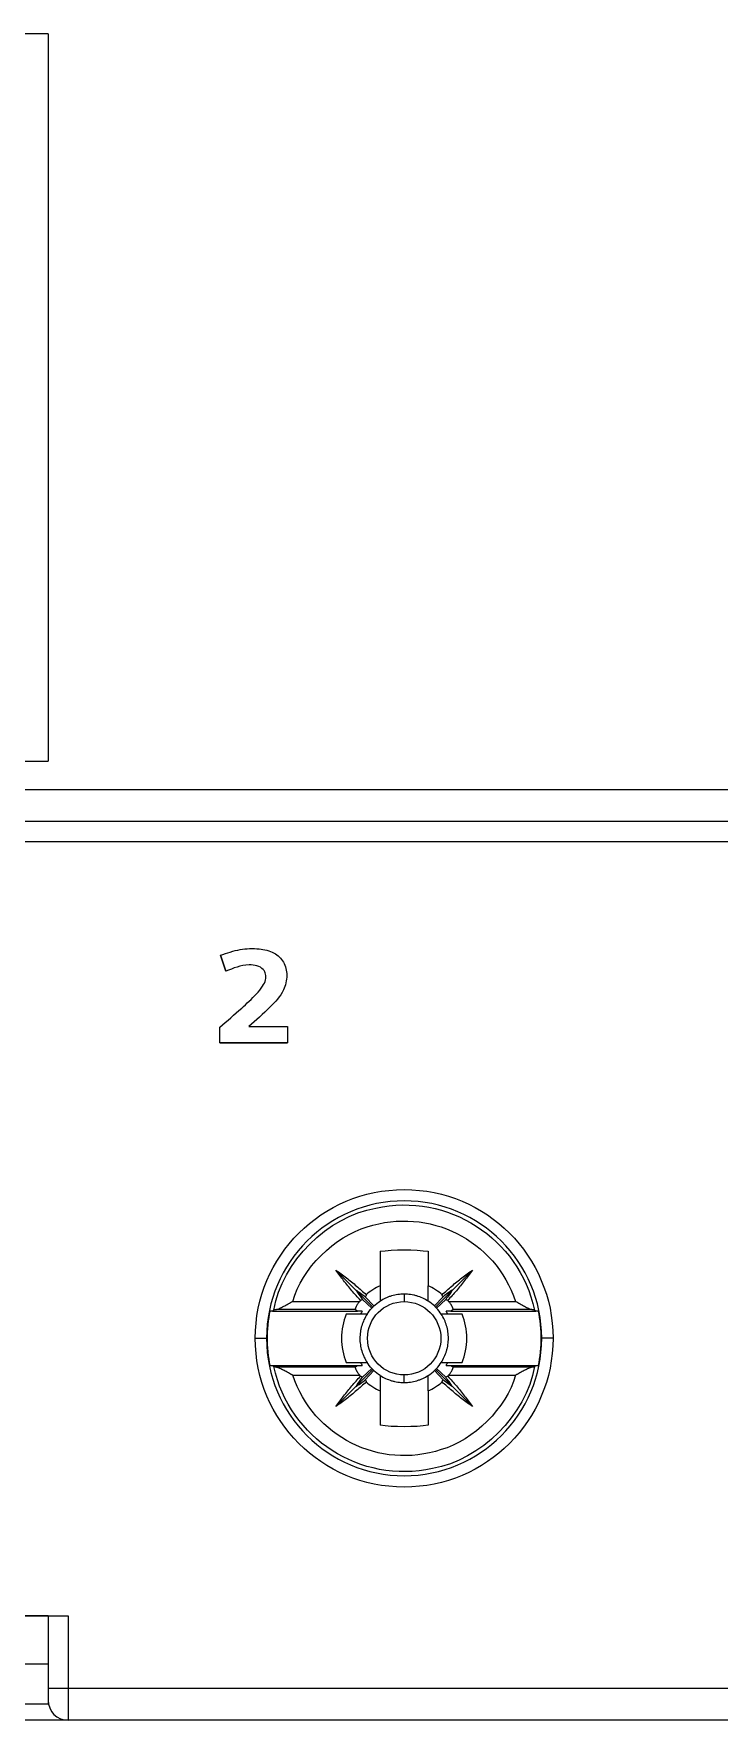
# Model space of a CAD drawing. Header units: millimetres. Extents: x 4134 to 7422, y 1400 to 3585.
# Drawn here: x 4652.51 to 4669.55, y 2776.75 to 2818.71 of the extents above; entities that cross this region are included whole.
import ezdxf

# ---------------------------------------------------------------- set-up
doc = ezdxf.new("R2010")
doc.units = ezdxf.units.MM
doc.layers.add('000-PI-Oprema', color=30, linetype='Continuous', lineweight=5)

msp = doc.modelspace()

# ---------------------------------------------------------------- linework, layer by layer
at = {"layer": '000-PI-Oprema', "color": 0, "linetype": 'ByBlock', "lineweight": 0, "ltscale": 0.25}
for points in [[(4652.868, 2818.707), (4638.165, 2818.707)], [(4652.868, 2818.706), (4652.868, 2800.61)], [(4649.867, 2800.61), (4652.868, 2800.61)], [(4635.165, 2799.907), (4670.57, 2799.907)], [(4670.57, 2799.107), (4635.165, 2799.107)], [(4670.57, 2798.607), (4635.165, 2798.607)], [(4657.284, 2795.384), (4657.154, 2795.786)], [(4657.154, 2795.786), (4657.284, 2795.384)], [(4657.134, 2793.606), (4657.134, 2793.996)], [(4657.86, 2794.012), (4658.819, 2794.012)], [(4658.819, 2794.012), (4658.819, 2793.606)], [(4658.819, 2793.606), (4657.134, 2793.606)], [(4657.134, 2793.606), (4658.819, 2793.606)], [(4661.119, 2788.419), (4661.119, 2787.561)], [(4662.319, 2788.419), (4662.319, 2787.561)], [(4660.021, 2787.952), (4660.509, 2787.465)], [(4662.928, 2787.465), (4663.416, 2787.952)], [(4660.509, 2787.465), (4660.941, 2787.033)], [(4662.497, 2787.033), (4662.928, 2787.465)], [(4660.504, 2786.975), (4658.546, 2786.975)], [(4658.95, 2787.174), (4660.614, 2787.174)], [(4660.915, 2787.006), (4660.685, 2787.221)], [(4660.752, 2787.289), (4660.968, 2787.059)], [(4661.719, 2787.355), (4661.719, 2787.167)], [(4662.47, 2787.059), (4662.685, 2787.289)], [(4662.752, 2787.221), (4662.522, 2787.006)], [(4662.823, 2787.174), (4664.488, 2787.174)], [(4664.891, 2786.975), (4662.933, 2786.975)], [(4658.442, 2786.93), (4660.562, 2786.93)], [(4660.633, 2786.855), (4660.279, 2786.855)], [(4663.158, 2786.855), (4662.805, 2786.855)], [(4662.875, 2786.93), (4664.995, 2786.93)], [(4658.018, 2786.255), (4658.3, 2786.255)], [(4658.312, 2786.255), (4658.3, 2786.255)], [(4665.125, 2786.255), (4665.137, 2786.255)], [(4665.419, 2786.255), (4665.137, 2786.255)], [(4658.442, 2785.58), (4660.562, 2785.58)], [(4660.504, 2785.535), (4658.546, 2785.535)], [(4658.95, 2785.335), (4660.614, 2785.335)], [(4660.279, 2785.655), (4660.633, 2785.655)], [(4660.509, 2785.045), (4660.941, 2785.477)], [(4660.685, 2785.289), (4660.915, 2785.504)], [(4660.968, 2785.451), (4660.752, 2785.221)], [(4661.719, 2785.155), (4661.719, 2785.343)], [(4662.685, 2785.221), (4662.47, 2785.451)], [(4662.497, 2785.477), (4662.928, 2785.045)], [(4662.522, 2785.504), (4662.752, 2785.289)], [(4662.805, 2785.655), (4663.158, 2785.655)], [(4662.823, 2785.335), (4664.488, 2785.335)], [(4662.875, 2785.58), (4664.995, 2785.58)], [(4664.891, 2785.535), (4662.933, 2785.535)], [(4660.021, 2784.558), (4660.509, 2785.045)], [(4661.119, 2784.949), (4661.119, 2784.091)], [(4662.319, 2784.949), (4662.319, 2784.091)], [(4662.928, 2785.045), (4663.416, 2784.558)], [(4635.165, 2779.354), (4653.368, 2779.354)], [(4652.868, 2779.354), (4635.165, 2779.354)], [(4652.868, 2779.354), (4652.868, 2778.154)], [(4653.368, 2779.354), (4653.368, 2777.554)], [(4635.165, 2778.154), (4652.868, 2778.154)], [(4652.868, 2778.154), (4652.868, 2777.154)], [(4652.868, 2777.554), (4653.368, 2777.554)], [(4653.368, 2777.554), (4670.57, 2777.554)], [(4653.368, 2777.554), (4653.368, 2776.754)], [(4652.868, 2777.154), (4635.165, 2777.154)], [(4653.368, 2776.754), (4647.517, 2776.754)], [(4670.57, 2776.754), (4653.368, 2776.754)]]:
    msp.add_lwpolyline(points, dxfattribs=at)
for points, knots in [([(4657.154, 2795.786), (4657.316, 2795.84), (4657.478, 2795.895), (4657.645, 2795.924), (4657.798, 2795.95), (4657.956, 2795.956), (4658.113, 2795.94), (4658.242, 2795.927), (4658.371, 2795.9), (4658.484, 2795.837), (4658.58, 2795.784), (4658.664, 2795.706), (4658.718, 2795.612), (4658.774, 2795.515), (4658.799, 2795.4), (4658.8, 2795.286), (4658.8, 2795.159), (4658.771, 2795.033), (4658.718, 2794.92), (4658.641, 2794.756), (4658.513, 2794.619), (4658.381, 2794.49), (4658.211, 2794.322), (4658.036, 2794.167), (4657.86, 2794.012)], [0, 0, 0, 0, 1, 1, 1, 2, 2, 2, 3, 3, 3, 4, 4, 4, 5, 5, 5, 6, 6, 6, 7, 7, 7, 8, 8, 8, 8]), ([(4657.134, 2793.996), (4657.318, 2794.152), (4657.501, 2794.308), (4657.68, 2794.469), (4657.806, 2794.582), (4657.929, 2794.697), (4658.045, 2794.821), (4658.102, 2794.882), (4658.156, 2794.945), (4658.201, 2795.015), (4658.233, 2795.064), (4658.26, 2795.117), (4658.274, 2795.174), (4658.285, 2795.22), (4658.288, 2795.269), (4658.276, 2795.315), (4658.266, 2795.357), (4658.245, 2795.395), (4658.217, 2795.427), (4658.134, 2795.518), (4657.995, 2795.544), (4657.865, 2795.543), (4657.654, 2795.539), (4657.469, 2795.461), (4657.284, 2795.384)], [0, 0, 0, 0, 1, 1, 1, 2, 2, 2, 3, 3, 3, 4, 4, 4, 5, 5, 5, 6, 6, 6, 7, 7, 7, 8, 8, 8, 8]), ([(4665.419, 2786.255), (4665.419, 2788.299), (4663.763, 2789.955), (4661.719, 2789.955), (4659.675, 2789.955), (4658.018, 2788.299), (4658.018, 2786.255), (4658.018, 2784.212), (4659.675, 2782.555), (4661.719, 2782.555), (4663.763, 2782.555), (4665.419, 2784.212), (4665.419, 2786.255), (4665.419, 2786.255), (4665.419, 2786.255), (4665.419, 2786.255)], [0, 0, 0, 0, 1, 1, 1, 2, 2, 2, 3, 3, 3, 4, 4, 4, 5, 5, 5, 5]), ([(4658.478, 2786.959), (4658.685, 2788.16), (4659.814, 2789.288), (4661.014, 2789.496), (4662.804, 2789.884), (4664.57, 2788.749), (4664.959, 2786.959)], [0, 0, 0, 0, 1, 1, 1, 2, 2, 2, 2]), ([(4665.137, 2786.255), (4665.137, 2788.143), (4663.607, 2789.674), (4661.719, 2789.674), (4659.831, 2789.674), (4658.3, 2788.143), (4658.3, 2786.255)], [0, 0, 0, 0, 1, 1, 1, 2, 2, 2, 2]), ([(4658.95, 2787.174), (4659.167, 2787.976), (4659.998, 2788.806), (4660.799, 2789.024), (4662.328, 2789.532), (4663.98, 2788.704), (4664.488, 2787.174)], [0, 0, 0, 0, 1, 1, 1, 2, 2, 2, 2]), ([(4660.021, 2787.952), (4660.111, 2787.89), (4660.198, 2787.825), (4660.283, 2787.759), (4660.369, 2787.693), (4660.453, 2787.624), (4660.535, 2787.555), (4660.617, 2787.484), (4660.697, 2787.413), (4660.776, 2787.34)], [0, 0, 0, 0, 1, 1, 1, 2, 2, 2, 3, 3, 3, 3]), ([(4660.634, 2787.199), (4660.561, 2787.277), (4660.489, 2787.357), (4660.419, 2787.439), (4660.349, 2787.521), (4660.281, 2787.605), (4660.215, 2787.691), (4660.149, 2787.776), (4660.084, 2787.863), (4660.021, 2787.952)], [0, 0, 0, 0, 1, 1, 1, 2, 2, 2, 3, 3, 3, 3]), ([(4662.662, 2787.34), (4662.74, 2787.413), (4662.821, 2787.484), (4662.903, 2787.555), (4662.985, 2787.624), (4663.069, 2787.693), (4663.154, 2787.759), (4663.24, 2787.825), (4663.327, 2787.89), (4663.416, 2787.952)], [0, 0, 0, 0, 1, 1, 1, 2, 2, 2, 3, 3, 3, 3]), ([(4663.416, 2787.952), (4663.353, 2787.863), (4663.289, 2787.776), (4663.222, 2787.691), (4663.156, 2787.605), (4663.088, 2787.521), (4663.018, 2787.439), (4662.948, 2787.357), (4662.877, 2787.277), (4662.803, 2787.199)], [0, 0, 0, 0, 1, 1, 1, 2, 2, 2, 3, 3, 3, 3]), ([(4660.509, 2787.465), (4660.537, 2787.423), (4660.566, 2787.382), (4660.595, 2787.341), (4660.624, 2787.301), (4660.654, 2787.261), (4660.685, 2787.221)], [0, 0, 0, 0, 1, 1, 1, 2, 2, 2, 2]), ([(4660.509, 2787.465), (4660.551, 2787.437), (4660.592, 2787.408), (4660.632, 2787.378), (4660.673, 2787.349), (4660.713, 2787.319), (4660.752, 2787.289)], [0, 0, 0, 0, 1, 1, 1, 2, 2, 2, 2]), ([(4661.119, 2787.561), (4661.119, 2787.518), (4661.119, 2787.474), (4661.119, 2787.431), (4661.119, 2787.388), (4661.119, 2787.345), (4661.119, 2787.303), (4661.119, 2787.261), (4661.119, 2787.219), (4661.119, 2787.177)], [0, 0, 0, 0, 1, 1, 1, 2, 2, 2, 3, 3, 3, 3]), ([(4662.319, 2787.177), (4662.319, 2787.219), (4662.319, 2787.261), (4662.319, 2787.303), (4662.319, 2787.345), (4662.319, 2787.387), (4662.319, 2787.431), (4662.319, 2787.473), (4662.319, 2787.518), (4662.319, 2787.561)], [0, 0, 0, 0, 1, 1, 1, 2, 2, 2, 3, 3, 3, 3]), ([(4662.928, 2787.465), (4662.887, 2787.437), (4662.845, 2787.408), (4662.805, 2787.378), (4662.764, 2787.349), (4662.725, 2787.319), (4662.685, 2787.289)], [0, 0, 0, 0, 1, 1, 1, 2, 2, 2, 2]), ([(4662.928, 2787.465), (4662.901, 2787.423), (4662.872, 2787.382), (4662.842, 2787.341), (4662.813, 2787.301), (4662.783, 2787.261), (4662.752, 2787.221)], [0, 0, 0, 0, 1, 1, 1, 2, 2, 2, 2]), ([(4658.478, 2786.959), (4658.472, 2786.955), (4658.466, 2786.95), (4658.46, 2786.945), (4658.454, 2786.94), (4658.448, 2786.935), (4658.442, 2786.93)], [0, 0, 0, 0, 1, 1, 1, 2, 2, 2, 2]), ([(4658.478, 2786.959), (4658.482, 2786.962), (4658.489, 2786.965), (4658.501, 2786.968), (4658.507, 2786.969), (4658.513, 2786.97), (4658.52, 2786.972), (4658.528, 2786.973), (4658.537, 2786.974), (4658.546, 2786.975)], [0, 0, 0, 0, 1, 1, 1, 2, 2, 2, 3, 3, 3, 3]), ([(4658.546, 2786.975), (4658.557, 2786.977), (4658.569, 2786.98), (4658.582, 2786.984), (4658.596, 2786.989), (4658.61, 2786.995), (4658.625, 2787.001), (4658.64, 2787.008), (4658.657, 2787.016), (4658.673, 2787.024), (4658.69, 2787.032), (4658.707, 2787.041), (4658.725, 2787.051), (4658.743, 2787.061), (4658.762, 2787.07), (4658.78, 2787.081), (4658.799, 2787.091), (4658.817, 2787.101), (4658.837, 2787.112), (4658.855, 2787.123), (4658.875, 2787.133), (4658.893, 2787.143), (4658.913, 2787.154), (4658.931, 2787.164), (4658.95, 2787.174)], [0, 0, 0, 0, 1, 1, 1, 2, 2, 2, 3, 3, 3, 4, 4, 4, 5, 5, 5, 6, 6, 6, 7, 7, 7, 8, 8, 8, 8]), ([(4660.614, 2787.174), (4660.596, 2787.154), (4660.58, 2787.132), (4660.565, 2787.111), (4660.558, 2787.1), (4660.551, 2787.089), (4660.545, 2787.079), (4660.539, 2787.068), (4660.533, 2787.058), (4660.528, 2787.048), (4660.525, 2787.044), (4660.522, 2787.039), (4660.52, 2787.034), (4660.518, 2787.03), (4660.516, 2787.025), (4660.514, 2787.021), (4660.512, 2787.017), (4660.511, 2787.013), (4660.51, 2787.009), (4660.508, 2787.006), (4660.507, 2787.002), (4660.506, 2786.999), (4660.504, 2786.993), (4660.503, 2786.987), (4660.503, 2786.983), (4660.502, 2786.979), (4660.503, 2786.977), (4660.504, 2786.975)], [0, 0, 0, 0, 1, 1, 1, 2, 2, 2, 3, 3, 3, 4, 4, 4, 5, 5, 5, 6, 6, 6, 7, 7, 7, 8, 8, 8, 9, 9, 9, 9]), ([(4660.504, 2786.975), (4660.514, 2786.968), (4660.524, 2786.96), (4660.533, 2786.953), (4660.543, 2786.945), (4660.553, 2786.937), (4660.562, 2786.93)], [0, 0, 0, 0, 1, 1, 1, 2, 2, 2, 2]), ([(4660.685, 2787.221), (4660.681, 2787.219), (4660.678, 2787.216), (4660.674, 2787.214), (4660.671, 2787.212), (4660.668, 2787.21), (4660.665, 2787.208), (4660.662, 2787.207), (4660.66, 2787.205), (4660.657, 2787.205), (4660.654, 2787.203), (4660.652, 2787.203), (4660.649, 2787.202), (4660.646, 2787.201), (4660.644, 2787.2), (4660.641, 2787.2), (4660.639, 2787.199), (4660.636, 2787.199), (4660.634, 2787.199)], [0, 0, 0, 0, 1, 1, 1, 2, 2, 2, 3, 3, 3, 4, 4, 4, 5, 5, 5, 6, 6, 6, 6]), ([(4660.776, 2787.34), (4660.775, 2787.337), (4660.775, 2787.335), (4660.774, 2787.332), (4660.774, 2787.329), (4660.773, 2787.327), (4660.772, 2787.325), (4660.771, 2787.322), (4660.77, 2787.32), (4660.769, 2787.317), (4660.768, 2787.314), (4660.767, 2787.312), (4660.765, 2787.309), (4660.764, 2787.305), (4660.762, 2787.303), (4660.76, 2787.299), (4660.758, 2787.296), (4660.755, 2787.293), (4660.752, 2787.289)], [0, 0, 0, 0, 1, 1, 1, 2, 2, 2, 3, 3, 3, 4, 4, 4, 5, 5, 5, 6, 6, 6, 6]), ([(4661.719, 2785.343), (4661.215, 2785.343), (4660.807, 2785.752), (4660.807, 2786.255), (4660.807, 2786.759), (4661.215, 2787.167), (4661.719, 2787.167)], [0, 0, 0, 0, 1, 1, 1, 2, 2, 2, 2]), ([(4661.719, 2787.355), (4661.665, 2787.355), (4661.613, 2787.352), (4661.561, 2787.343), (4661.509, 2787.336), (4661.457, 2787.325), (4661.407, 2787.309), (4661.381, 2787.302), (4661.356, 2787.294), (4661.331, 2787.284), (4661.306, 2787.275), (4661.282, 2787.265), (4661.258, 2787.254), (4661.21, 2787.232), (4661.164, 2787.206), (4661.119, 2787.177)], [0, 0, 0, 0, 1, 1, 1, 2, 2, 2, 3, 3, 3, 4, 4, 4, 5, 5, 5, 5]), ([(4662.319, 2787.177), (4662.274, 2787.206), (4662.228, 2787.232), (4662.18, 2787.254), (4662.132, 2787.276), (4662.083, 2787.294), (4662.032, 2787.309), (4662.007, 2787.316), (4661.981, 2787.323), (4661.955, 2787.329), (4661.929, 2787.335), (4661.904, 2787.34), (4661.877, 2787.343), (4661.825, 2787.352), (4661.772, 2787.355), (4661.719, 2787.355)], [0, 0, 0, 0, 1, 1, 1, 2, 2, 2, 3, 3, 3, 4, 4, 4, 5, 5, 5, 5]), ([(4661.719, 2787.167), (4662.223, 2787.167), (4662.631, 2786.759), (4662.631, 2786.255), (4662.631, 2785.752), (4662.223, 2785.343), (4661.719, 2785.343)], [0, 0, 0, 0, 1, 1, 1, 2, 2, 2, 2]), ([(4662.685, 2787.289), (4662.682, 2787.293), (4662.68, 2787.296), (4662.678, 2787.299), (4662.676, 2787.303), (4662.674, 2787.305), (4662.672, 2787.309), (4662.67, 2787.312), (4662.669, 2787.314), (4662.668, 2787.317), (4662.667, 2787.32), (4662.666, 2787.322), (4662.666, 2787.325), (4662.665, 2787.327), (4662.664, 2787.329), (4662.664, 2787.332), (4662.663, 2787.335), (4662.662, 2787.337), (4662.662, 2787.34)], [0, 0, 0, 0, 1, 1, 1, 2, 2, 2, 3, 3, 3, 4, 4, 4, 5, 5, 5, 6, 6, 6, 6]), ([(4662.803, 2787.199), (4662.801, 2787.199), (4662.799, 2787.199), (4662.796, 2787.2), (4662.793, 2787.2), (4662.791, 2787.201), (4662.788, 2787.202), (4662.786, 2787.203), (4662.783, 2787.203), (4662.781, 2787.205), (4662.778, 2787.205), (4662.775, 2787.207), (4662.772, 2787.209), (4662.769, 2787.21), (4662.766, 2787.212), (4662.763, 2787.214), (4662.76, 2787.216), (4662.757, 2787.219), (4662.752, 2787.221)], [0, 0, 0, 0, 1, 1, 1, 2, 2, 2, 3, 3, 3, 4, 4, 4, 5, 5, 5, 6, 6, 6, 6]), ([(4662.933, 2786.975), (4662.934, 2786.977), (4662.935, 2786.979), (4662.935, 2786.983), (4662.935, 2786.985), (4662.934, 2786.987), (4662.934, 2786.99), (4662.934, 2786.993), (4662.933, 2786.995), (4662.932, 2786.999), (4662.931, 2787.001), (4662.929, 2787.005), (4662.928, 2787.009), (4662.927, 2787.013), (4662.925, 2787.017), (4662.923, 2787.021), (4662.92, 2787.029), (4662.915, 2787.038), (4662.91, 2787.048), (4662.907, 2787.053), (4662.905, 2787.058), (4662.902, 2787.063), (4662.899, 2787.068), (4662.896, 2787.073), (4662.893, 2787.079), (4662.89, 2787.084), (4662.886, 2787.089), (4662.883, 2787.095), (4662.879, 2787.1), (4662.876, 2787.106), (4662.872, 2787.111), (4662.857, 2787.132), (4662.841, 2787.154), (4662.823, 2787.174)], [0, 0, 0, 0, 1, 1, 1, 2, 2, 2, 3, 3, 3, 4, 4, 4, 5, 5, 5, 6, 6, 6, 7, 7, 7, 8, 8, 8, 9, 9, 9, 10, 10, 10, 11, 11, 11, 11]), ([(4662.875, 2786.93), (4662.885, 2786.937), (4662.894, 2786.945), (4662.904, 2786.953), (4662.914, 2786.96), (4662.923, 2786.968), (4662.933, 2786.975)], [0, 0, 0, 0, 1, 1, 1, 2, 2, 2, 2]), ([(4664.488, 2787.174), (4664.506, 2787.164), (4664.525, 2787.154), (4664.544, 2787.143), (4664.563, 2787.133), (4664.582, 2787.123), (4664.6, 2787.112), (4664.619, 2787.102), (4664.638, 2787.092), (4664.657, 2787.081), (4664.675, 2787.071), (4664.693, 2787.061), (4664.711, 2787.052), (4664.729, 2787.042), (4664.746, 2787.033), (4664.763, 2787.025), (4664.78, 2787.017), (4664.796, 2787.008), (4664.812, 2787.001), (4664.827, 2786.995), (4664.842, 2786.989), (4664.855, 2786.984), (4664.868, 2786.98), (4664.881, 2786.977), (4664.891, 2786.975)], [0, 0, 0, 0, 1, 1, 1, 2, 2, 2, 3, 3, 3, 4, 4, 4, 5, 5, 5, 6, 6, 6, 7, 7, 7, 8, 8, 8, 8]), ([(4664.891, 2786.975), (4664.91, 2786.973), (4664.925, 2786.97), (4664.937, 2786.968), (4664.942, 2786.966), (4664.947, 2786.965), (4664.951, 2786.964), (4664.955, 2786.962), (4664.957, 2786.961), (4664.959, 2786.959)], [0, 0, 0, 0, 1, 1, 1, 2, 2, 2, 3, 3, 3, 3]), ([(4664.995, 2786.93), (4664.989, 2786.935), (4664.983, 2786.94), (4664.977, 2786.945), (4664.971, 2786.95), (4664.965, 2786.955), (4664.959, 2786.959)], [0, 0, 0, 0, 1, 1, 1, 2, 2, 2, 2]), ([(4658.442, 2786.93), (4658.435, 2786.93), (4658.428, 2786.93), (4658.421, 2786.93), (4658.414, 2786.93), (4658.407, 2786.93), (4658.401, 2786.93), (4658.394, 2786.93), (4658.387, 2786.93), (4658.38, 2786.93)], [0, 0, 0, 0, 1, 1, 1, 2, 2, 2, 3, 3, 3, 3]), ([(4660.279, 2786.855), (4660.202, 2786.669), (4660.16, 2786.462), (4660.16, 2786.255), (4660.16, 2786.048), (4660.202, 2785.841), (4660.279, 2785.655)], [0, 0, 0, 0, 1, 1, 1, 2, 2, 2, 2]), ([(4660.678, 2786.93), (4660.658, 2786.93), (4660.639, 2786.93), (4660.62, 2786.93), (4660.601, 2786.93), (4660.582, 2786.93), (4660.562, 2786.93)], [0, 0, 0, 0, 1, 1, 1, 2, 2, 2, 2]), ([(4660.797, 2786.855), (4660.767, 2786.811), (4660.742, 2786.764), (4660.72, 2786.716), (4660.698, 2786.669), (4660.68, 2786.619), (4660.665, 2786.569), (4660.661, 2786.556), (4660.657, 2786.543), (4660.654, 2786.53), (4660.651, 2786.517), (4660.647, 2786.504), (4660.645, 2786.492), (4660.639, 2786.465), (4660.634, 2786.439), (4660.63, 2786.413), (4660.623, 2786.361), (4660.619, 2786.309), (4660.619, 2786.256), (4660.619, 2786.23), (4660.62, 2786.204), (4660.621, 2786.177), (4660.623, 2786.151), (4660.626, 2786.124), (4660.63, 2786.097), (4660.638, 2786.045), (4660.649, 2785.993), (4660.664, 2785.943), (4660.679, 2785.893), (4660.698, 2785.843), (4660.72, 2785.795), (4660.742, 2785.746), (4660.767, 2785.7), (4660.797, 2785.655)], [0, 0, 0, 0, 1, 1, 1, 2, 2, 2, 3, 3, 3, 4, 4, 4, 5, 5, 5, 6, 6, 6, 7, 7, 7, 8, 8, 8, 9, 9, 9, 10, 10, 10, 11, 11, 11, 11]), ([(4660.797, 2786.855), (4660.769, 2786.855), (4660.743, 2786.855), (4660.715, 2786.855), (4660.688, 2786.855), (4660.661, 2786.855), (4660.633, 2786.855)], [0, 0, 0, 0, 1, 1, 1, 2, 2, 2, 2]), ([(4662.805, 2786.855), (4662.777, 2786.855), (4662.75, 2786.855), (4662.722, 2786.855), (4662.695, 2786.855), (4662.668, 2786.855), (4662.641, 2786.855)], [0, 0, 0, 0, 1, 1, 1, 2, 2, 2, 2]), ([(4662.641, 2785.655), (4662.67, 2785.7), (4662.695, 2785.746), (4662.717, 2785.794), (4662.739, 2785.842), (4662.758, 2785.891), (4662.773, 2785.942), (4662.777, 2785.954), (4662.78, 2785.967), (4662.783, 2785.98), (4662.787, 2785.993), (4662.79, 2786.006), (4662.793, 2786.019), (4662.799, 2786.044), (4662.803, 2786.071), (4662.807, 2786.097), (4662.815, 2786.149), (4662.819, 2786.202), (4662.819, 2786.254), (4662.819, 2786.28), (4662.818, 2786.307), (4662.816, 2786.333), (4662.814, 2786.36), (4662.811, 2786.386), (4662.808, 2786.412), (4662.8, 2786.465), (4662.788, 2786.516), (4662.773, 2786.567), (4662.759, 2786.617), (4662.74, 2786.667), (4662.718, 2786.716), (4662.696, 2786.764), (4662.67, 2786.811), (4662.641, 2786.855)], [0, 0, 0, 0, 1, 1, 1, 2, 2, 2, 3, 3, 3, 4, 4, 4, 5, 5, 5, 6, 6, 6, 7, 7, 7, 8, 8, 8, 9, 9, 9, 10, 10, 10, 11, 11, 11, 11]), ([(4662.875, 2786.93), (4662.856, 2786.93), (4662.836, 2786.93), (4662.817, 2786.93), (4662.798, 2786.93), (4662.779, 2786.93), (4662.76, 2786.93)], [0, 0, 0, 0, 1, 1, 1, 2, 2, 2, 2]), ([(4663.158, 2785.655), (4663.235, 2785.841), (4663.277, 2786.048), (4663.277, 2786.255), (4663.277, 2786.462), (4663.235, 2786.669), (4663.158, 2786.855)], [0, 0, 0, 0, 1, 1, 1, 2, 2, 2, 2]), ([(4665.058, 2786.93), (4665.051, 2786.93), (4665.044, 2786.93), (4665.037, 2786.93), (4665.03, 2786.93), (4665.023, 2786.93), (4665.016, 2786.93), (4665.009, 2786.93), (4665.002, 2786.93), (4664.995, 2786.93)], [0, 0, 0, 0, 1, 1, 1, 2, 2, 2, 3, 3, 3, 3]), ([(4658.3, 2786.255), (4658.3, 2784.367), (4659.831, 2782.836), (4661.719, 2782.836), (4663.607, 2782.836), (4665.137, 2784.367), (4665.137, 2786.255)], [0, 0, 0, 0, 1, 1, 1, 2, 2, 2, 2]), ([(4658.38, 2785.58), (4658.387, 2785.58), (4658.394, 2785.58), (4658.401, 2785.58), (4658.407, 2785.58), (4658.414, 2785.58), (4658.421, 2785.58), (4658.428, 2785.58), (4658.435, 2785.58), (4658.442, 2785.58)], [0, 0, 0, 0, 1, 1, 1, 2, 2, 2, 3, 3, 3, 3]), ([(4658.442, 2785.58), (4658.448, 2785.575), (4658.454, 2785.57), (4658.46, 2785.566), (4658.466, 2785.56), (4658.472, 2785.555), (4658.478, 2785.55)], [0, 0, 0, 0, 1, 1, 1, 2, 2, 2, 2]), ([(4664.959, 2785.55), (4664.752, 2784.351), (4663.623, 2783.222), (4662.423, 2783.015), (4660.634, 2782.626), (4658.867, 2783.761), (4658.478, 2785.55)], [0, 0, 0, 0, 1, 1, 1, 2, 2, 2, 2]), ([(4658.546, 2785.535), (4658.527, 2785.537), (4658.512, 2785.539), (4658.501, 2785.542), (4658.495, 2785.544), (4658.49, 2785.545), (4658.487, 2785.546), (4658.483, 2785.548), (4658.48, 2785.549), (4658.478, 2785.55)], [0, 0, 0, 0, 1, 1, 1, 2, 2, 2, 3, 3, 3, 3]), ([(4658.95, 2785.335), (4658.945, 2785.338), (4658.941, 2785.34), (4658.936, 2785.343), (4658.931, 2785.346), (4658.927, 2785.348), (4658.922, 2785.351), (4658.913, 2785.355), (4658.904, 2785.361), (4658.895, 2785.366), (4658.876, 2785.376), (4658.858, 2785.386), (4658.84, 2785.396), (4658.804, 2785.416), (4658.769, 2785.436), (4658.733, 2785.455), (4658.724, 2785.459), (4658.716, 2785.464), (4658.707, 2785.468), (4658.699, 2785.473), (4658.69, 2785.477), (4658.682, 2785.482), (4658.664, 2785.49), (4658.648, 2785.499), (4658.632, 2785.506), (4658.616, 2785.513), (4658.6, 2785.519), (4658.586, 2785.524), (4658.579, 2785.527), (4658.572, 2785.529), (4658.565, 2785.531), (4658.558, 2785.532), (4658.552, 2785.534), (4658.546, 2785.535)], [0, 0, 0, 0, 1, 1, 1, 2, 2, 2, 3, 3, 3, 4, 4, 4, 5, 5, 5, 6, 6, 6, 7, 7, 7, 8, 8, 8, 9, 9, 9, 10, 10, 10, 11, 11, 11, 11]), ([(4664.488, 2785.335), (4664.27, 2784.534), (4663.439, 2783.704), (4662.638, 2783.486), (4661.109, 2782.978), (4659.458, 2783.807), (4658.95, 2785.335)], [0, 0, 0, 0, 1, 1, 1, 2, 2, 2, 2]), ([(4660.021, 2784.558), (4660.084, 2784.647), (4660.149, 2784.734), (4660.215, 2784.819), (4660.281, 2784.905), (4660.349, 2784.989), (4660.419, 2785.071), (4660.489, 2785.153), (4660.561, 2785.233), (4660.634, 2785.312)], [0, 0, 0, 0, 1, 1, 1, 2, 2, 2, 3, 3, 3, 3]), ([(4660.504, 2785.535), (4660.503, 2785.533), (4660.502, 2785.531), (4660.503, 2785.527), (4660.503, 2785.525), (4660.503, 2785.523), (4660.503, 2785.52), (4660.504, 2785.517), (4660.505, 2785.515), (4660.506, 2785.512), (4660.507, 2785.508), (4660.508, 2785.505), (4660.509, 2785.501), (4660.511, 2785.497), (4660.512, 2785.493), (4660.514, 2785.489), (4660.518, 2785.481), (4660.522, 2785.472), (4660.528, 2785.462), (4660.53, 2785.457), (4660.533, 2785.452), (4660.536, 2785.447), (4660.539, 2785.442), (4660.541, 2785.437), (4660.545, 2785.431), (4660.548, 2785.426), (4660.551, 2785.421), (4660.555, 2785.415), (4660.558, 2785.411), (4660.562, 2785.405), (4660.565, 2785.4), (4660.58, 2785.377), (4660.596, 2785.356), (4660.614, 2785.335)], [0, 0, 0, 0, 1, 1, 1, 2, 2, 2, 3, 3, 3, 4, 4, 4, 5, 5, 5, 6, 6, 6, 7, 7, 7, 8, 8, 8, 9, 9, 9, 10, 10, 10, 11, 11, 11, 11]), ([(4660.562, 2785.58), (4660.553, 2785.572), (4660.543, 2785.565), (4660.533, 2785.557), (4660.524, 2785.55), (4660.514, 2785.542), (4660.504, 2785.535)], [0, 0, 0, 0, 1, 1, 1, 2, 2, 2, 2]), ([(4660.509, 2785.045), (4660.537, 2785.087), (4660.566, 2785.128), (4660.595, 2785.169), (4660.624, 2785.209), (4660.654, 2785.249), (4660.685, 2785.289)], [0, 0, 0, 0, 1, 1, 1, 2, 2, 2, 2]), ([(4660.562, 2785.58), (4660.582, 2785.58), (4660.601, 2785.58), (4660.62, 2785.58), (4660.639, 2785.58), (4660.658, 2785.58), (4660.678, 2785.58)], [0, 0, 0, 0, 1, 1, 1, 2, 2, 2, 2]), ([(4660.633, 2785.655), (4660.661, 2785.655), (4660.688, 2785.655), (4660.715, 2785.655), (4660.743, 2785.655), (4660.769, 2785.655), (4660.797, 2785.655)], [0, 0, 0, 0, 1, 1, 1, 2, 2, 2, 2]), ([(4660.634, 2785.312), (4660.636, 2785.311), (4660.639, 2785.311), (4660.641, 2785.311), (4660.644, 2785.31), (4660.647, 2785.309), (4660.649, 2785.309), (4660.652, 2785.308), (4660.654, 2785.306), (4660.657, 2785.306), (4660.66, 2785.304), (4660.663, 2785.303), (4660.665, 2785.302), (4660.668, 2785.3), (4660.671, 2785.298), (4660.674, 2785.296), (4660.678, 2785.294), (4660.681, 2785.292), (4660.685, 2785.289)], [0, 0, 0, 0, 1, 1, 1, 2, 2, 2, 3, 3, 3, 4, 4, 4, 5, 5, 5, 6, 6, 6, 6]), ([(4661.119, 2785.333), (4661.119, 2785.291), (4661.119, 2785.249), (4661.119, 2785.207), (4661.119, 2785.165), (4661.119, 2785.123), (4661.119, 2785.079), (4661.119, 2785.036), (4661.119, 2784.993), (4661.119, 2784.949)], [0, 0, 0, 0, 1, 1, 1, 2, 2, 2, 3, 3, 3, 3]), ([(4661.119, 2785.333), (4661.164, 2785.304), (4661.21, 2785.278), (4661.257, 2785.257), (4661.305, 2785.235), (4661.354, 2785.216), (4661.405, 2785.201), (4661.43, 2785.193), (4661.456, 2785.187), (4661.482, 2785.181), (4661.508, 2785.176), (4661.534, 2785.171), (4661.56, 2785.167), (4661.613, 2785.159), (4661.665, 2785.155), (4661.719, 2785.155)], [0, 0, 0, 0, 1, 1, 1, 2, 2, 2, 3, 3, 3, 4, 4, 4, 5, 5, 5, 5]), ([(4661.719, 2785.155), (4661.772, 2785.155), (4661.825, 2785.159), (4661.877, 2785.167), (4661.929, 2785.174), (4661.98, 2785.185), (4662.031, 2785.2), (4662.056, 2785.208), (4662.081, 2785.216), (4662.106, 2785.226), (4662.131, 2785.236), (4662.156, 2785.245), (4662.18, 2785.256), (4662.228, 2785.278), (4662.274, 2785.304), (4662.319, 2785.333)], [0, 0, 0, 0, 1, 1, 1, 2, 2, 2, 3, 3, 3, 4, 4, 4, 5, 5, 5, 5]), ([(4662.319, 2784.949), (4662.319, 2784.993), (4662.319, 2785.036), (4662.319, 2785.079), (4662.319, 2785.123), (4662.319, 2785.165), (4662.319, 2785.207), (4662.319, 2785.249), (4662.319, 2785.291), (4662.319, 2785.333)], [0, 0, 0, 0, 1, 1, 1, 2, 2, 2, 3, 3, 3, 3]), ([(4662.641, 2785.655), (4662.668, 2785.655), (4662.695, 2785.655), (4662.722, 2785.655), (4662.75, 2785.655), (4662.777, 2785.655), (4662.805, 2785.655)], [0, 0, 0, 0, 1, 1, 1, 2, 2, 2, 2]), ([(4662.752, 2785.289), (4662.757, 2785.292), (4662.76, 2785.294), (4662.763, 2785.296), (4662.766, 2785.298), (4662.769, 2785.3), (4662.772, 2785.302), (4662.775, 2785.303), (4662.778, 2785.304), (4662.781, 2785.306), (4662.783, 2785.306), (4662.786, 2785.308), (4662.788, 2785.309), (4662.791, 2785.309), (4662.793, 2785.31), (4662.796, 2785.311), (4662.799, 2785.311), (4662.801, 2785.311), (4662.803, 2785.312)], [0, 0, 0, 0, 1, 1, 1, 2, 2, 2, 3, 3, 3, 4, 4, 4, 5, 5, 5, 6, 6, 6, 6]), ([(4662.928, 2785.045), (4662.901, 2785.087), (4662.872, 2785.128), (4662.842, 2785.169), (4662.813, 2785.209), (4662.783, 2785.249), (4662.752, 2785.289)], [0, 0, 0, 0, 1, 1, 1, 2, 2, 2, 2]), ([(4662.76, 2785.58), (4662.779, 2785.58), (4662.798, 2785.58), (4662.817, 2785.58), (4662.836, 2785.58), (4662.856, 2785.58), (4662.875, 2785.58)], [0, 0, 0, 0, 1, 1, 1, 2, 2, 2, 2]), ([(4662.803, 2785.312), (4662.877, 2785.233), (4662.948, 2785.153), (4663.018, 2785.071), (4663.088, 2784.989), (4663.156, 2784.905), (4663.222, 2784.819), (4663.289, 2784.734), (4663.353, 2784.647), (4663.416, 2784.558)], [0, 0, 0, 0, 1, 1, 1, 2, 2, 2, 3, 3, 3, 3]), ([(4662.823, 2785.335), (4662.841, 2785.356), (4662.857, 2785.377), (4662.872, 2785.4), (4662.879, 2785.41), (4662.886, 2785.421), (4662.893, 2785.431), (4662.899, 2785.442), (4662.905, 2785.452), (4662.91, 2785.462), (4662.913, 2785.467), (4662.915, 2785.472), (4662.917, 2785.476), (4662.919, 2785.481), (4662.921, 2785.485), (4662.923, 2785.489), (4662.925, 2785.493), (4662.927, 2785.497), (4662.928, 2785.501), (4662.929, 2785.505), (4662.931, 2785.508), (4662.932, 2785.511), (4662.934, 2785.518), (4662.935, 2785.523), (4662.935, 2785.527), (4662.935, 2785.531), (4662.934, 2785.533), (4662.933, 2785.535)], [0, 0, 0, 0, 1, 1, 1, 2, 2, 2, 3, 3, 3, 4, 4, 4, 5, 5, 5, 6, 6, 6, 7, 7, 7, 8, 8, 8, 9, 9, 9, 9]), ([(4662.933, 2785.535), (4662.923, 2785.542), (4662.914, 2785.55), (4662.904, 2785.557), (4662.894, 2785.565), (4662.885, 2785.572), (4662.875, 2785.58)], [0, 0, 0, 0, 1, 1, 1, 2, 2, 2, 2]), ([(4664.891, 2785.535), (4664.879, 2785.533), (4664.866, 2785.53), (4664.852, 2785.524), (4664.844, 2785.522), (4664.837, 2785.519), (4664.829, 2785.516), (4664.822, 2785.513), (4664.814, 2785.509), (4664.806, 2785.506), (4664.79, 2785.499), (4664.773, 2785.49), (4664.756, 2785.482), (4664.748, 2785.477), (4664.739, 2785.473), (4664.731, 2785.468), (4664.722, 2785.464), (4664.713, 2785.459), (4664.704, 2785.455), (4664.669, 2785.436), (4664.633, 2785.416), (4664.598, 2785.396), (4664.579, 2785.386), (4664.561, 2785.376), (4664.543, 2785.366), (4664.534, 2785.361), (4664.525, 2785.356), (4664.515, 2785.351), (4664.506, 2785.346), (4664.497, 2785.34), (4664.488, 2785.335)], [0, 0, 0, 0, 1, 1, 1, 2, 2, 2, 3, 3, 3, 4, 4, 4, 5, 5, 5, 6, 6, 6, 7, 7, 7, 8, 8, 8, 9, 9, 9, 10, 10, 10, 10]), ([(4664.959, 2785.55), (4664.956, 2785.548), (4664.948, 2785.545), (4664.937, 2785.542), (4664.931, 2785.541), (4664.924, 2785.539), (4664.917, 2785.539), (4664.909, 2785.537), (4664.901, 2785.536), (4664.891, 2785.535)], [0, 0, 0, 0, 1, 1, 1, 2, 2, 2, 3, 3, 3, 3]), ([(4664.959, 2785.55), (4664.965, 2785.555), (4664.971, 2785.56), (4664.977, 2785.566), (4664.983, 2785.57), (4664.989, 2785.575), (4664.995, 2785.58)], [0, 0, 0, 0, 1, 1, 1, 2, 2, 2, 2]), ([(4664.995, 2785.58), (4665.002, 2785.58), (4665.009, 2785.58), (4665.016, 2785.58), (4665.023, 2785.58), (4665.03, 2785.58), (4665.037, 2785.58), (4665.044, 2785.58), (4665.051, 2785.58), (4665.058, 2785.58)], [0, 0, 0, 0, 1, 1, 1, 2, 2, 2, 3, 3, 3, 3]), ([(4660.776, 2785.17), (4660.697, 2785.097), (4660.617, 2785.025), (4660.535, 2784.956), (4660.453, 2784.886), (4660.369, 2784.817), (4660.283, 2784.751), (4660.198, 2784.685), (4660.111, 2784.62), (4660.021, 2784.558)], [0, 0, 0, 0, 1, 1, 1, 2, 2, 2, 3, 3, 3, 3]), ([(4660.509, 2785.045), (4660.551, 2785.074), (4660.592, 2785.102), (4660.632, 2785.131), (4660.673, 2785.16), (4660.713, 2785.191), (4660.752, 2785.221)], [0, 0, 0, 0, 1, 1, 1, 2, 2, 2, 2]), ([(4660.752, 2785.221), (4660.756, 2785.218), (4660.758, 2785.214), (4660.76, 2785.211), (4660.762, 2785.207), (4660.764, 2785.205), (4660.765, 2785.202), (4660.767, 2785.198), (4660.768, 2785.196), (4660.769, 2785.193), (4660.77, 2785.191), (4660.771, 2785.188), (4660.772, 2785.185), (4660.773, 2785.183), (4660.774, 2785.18), (4660.774, 2785.178), (4660.775, 2785.176), (4660.775, 2785.173), (4660.776, 2785.17)], [0, 0, 0, 0, 1, 1, 1, 2, 2, 2, 3, 3, 3, 4, 4, 4, 5, 5, 5, 6, 6, 6, 6]), ([(4662.662, 2785.17), (4662.662, 2785.173), (4662.663, 2785.176), (4662.664, 2785.178), (4662.664, 2785.18), (4662.665, 2785.183), (4662.666, 2785.185), (4662.666, 2785.188), (4662.667, 2785.191), (4662.668, 2785.193), (4662.669, 2785.196), (4662.671, 2785.199), (4662.672, 2785.202), (4662.674, 2785.205), (4662.676, 2785.207), (4662.678, 2785.211), (4662.68, 2785.214), (4662.682, 2785.218), (4662.685, 2785.221)], [0, 0, 0, 0, 1, 1, 1, 2, 2, 2, 3, 3, 3, 4, 4, 4, 5, 5, 5, 6, 6, 6, 6]), ([(4663.416, 2784.558), (4663.327, 2784.62), (4663.24, 2784.685), (4663.154, 2784.751), (4663.069, 2784.817), (4662.985, 2784.886), (4662.903, 2784.956), (4662.821, 2785.025), (4662.74, 2785.097), (4662.662, 2785.17)], [0, 0, 0, 0, 1, 1, 1, 2, 2, 2, 3, 3, 3, 3]), ([(4662.928, 2785.045), (4662.887, 2785.074), (4662.845, 2785.102), (4662.805, 2785.131), (4662.764, 2785.16), (4662.725, 2785.191), (4662.685, 2785.221)], [0, 0, 0, 0, 1, 1, 1, 2, 2, 2, 2])]:
    msp.add_open_spline(points, degree=3, knots=knots, dxfattribs=at)
for points in [[(4661.119, 2788.419), (4661.429, 2788.468), (4662.008, 2788.468), (4662.319, 2788.419)], [(4661.119, 2787.561), (4661.019, 2787.52), (4660.854, 2787.414), (4660.776, 2787.34)], [(4662.662, 2787.34), (4662.583, 2787.414), (4662.419, 2787.52), (4662.319, 2787.561)], [(4660.634, 2787.199), (4660.629, 2787.192), (4660.619, 2787.181), (4660.614, 2787.174)], [(4660.797, 2786.855), (4660.822, 2786.897), (4660.88, 2786.971), (4660.915, 2787.006)], [(4660.941, 2787.033), (4660.934, 2787.026), (4660.921, 2787.013), (4660.915, 2787.006)], [(4660.968, 2787.059), (4660.961, 2787.052), (4660.947, 2787.039), (4660.941, 2787.033)], [(4660.968, 2787.059), (4661.003, 2787.094), (4661.076, 2787.151), (4661.119, 2787.177)], [(4662.47, 2787.059), (4662.435, 2787.094), (4662.361, 2787.151), (4662.319, 2787.177)], [(4662.497, 2787.033), (4662.49, 2787.039), (4662.477, 2787.052), (4662.47, 2787.059)], [(4662.522, 2787.006), (4662.516, 2787.013), (4662.503, 2787.026), (4662.497, 2787.033)], [(4662.641, 2786.855), (4662.615, 2786.897), (4662.557, 2786.971), (4662.522, 2787.006)], [(4662.823, 2787.174), (4662.819, 2787.181), (4662.809, 2787.192), (4662.803, 2787.199)], [(4658.38, 2786.93), (4658.34, 2786.758), (4658.307, 2786.431), (4658.312, 2786.255)], [(4660.678, 2786.93), (4660.665, 2786.912), (4660.643, 2786.875), (4660.633, 2786.855)], [(4662.805, 2786.855), (4662.794, 2786.875), (4662.772, 2786.912), (4662.76, 2786.93)], [(4665.125, 2786.255), (4665.131, 2786.431), (4665.098, 2786.758), (4665.058, 2786.93)], [(4658.312, 2786.255), (4658.307, 2786.079), (4658.34, 2785.752), (4658.38, 2785.58)], [(4665.058, 2785.58), (4665.098, 2785.752), (4665.131, 2786.079), (4665.125, 2786.255)], [(4660.614, 2785.335), (4660.619, 2785.329), (4660.629, 2785.318), (4660.634, 2785.312)], [(4660.633, 2785.655), (4660.643, 2785.635), (4660.665, 2785.599), (4660.678, 2785.58)], [(4660.915, 2785.504), (4660.88, 2785.539), (4660.822, 2785.612), (4660.797, 2785.655)], [(4660.915, 2785.504), (4660.921, 2785.497), (4660.934, 2785.484), (4660.941, 2785.477)], [(4660.941, 2785.477), (4660.947, 2785.47), (4660.961, 2785.457), (4660.968, 2785.451)], [(4661.119, 2785.333), (4661.076, 2785.359), (4661.003, 2785.417), (4660.968, 2785.451)], [(4662.319, 2785.333), (4662.361, 2785.359), (4662.435, 2785.417), (4662.47, 2785.451)], [(4662.47, 2785.451), (4662.477, 2785.457), (4662.49, 2785.47), (4662.497, 2785.477)], [(4662.497, 2785.477), (4662.503, 2785.484), (4662.516, 2785.497), (4662.522, 2785.504)], [(4662.522, 2785.504), (4662.557, 2785.539), (4662.615, 2785.612), (4662.641, 2785.655)], [(4662.76, 2785.58), (4662.772, 2785.599), (4662.794, 2785.635), (4662.805, 2785.655)], [(4662.803, 2785.312), (4662.809, 2785.318), (4662.819, 2785.329), (4662.823, 2785.335)], [(4660.776, 2785.17), (4660.854, 2785.096), (4661.019, 2784.99), (4661.119, 2784.949)], [(4662.319, 2784.949), (4662.419, 2784.99), (4662.583, 2785.096), (4662.662, 2785.17)], [(4662.319, 2784.091), (4662.008, 2784.043), (4661.429, 2784.043), (4661.119, 2784.091)], [(4652.868, 2777.254), (4652.868, 2776.978), (4653.092, 2776.754), (4653.368, 2776.754)]]:
    msp.add_open_spline(points, degree=3, dxfattribs=at)

doc.saveas('drawing.dxf')
